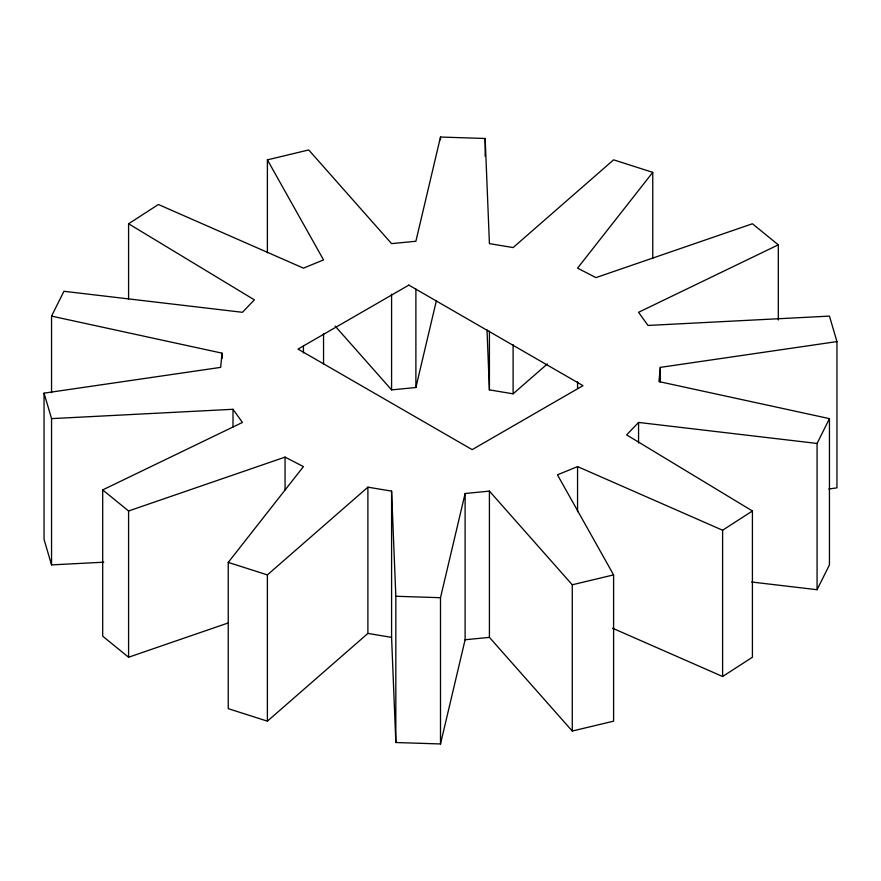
<?xml version="1.0" encoding="UTF-8"?>
<svg xmlns="http://www.w3.org/2000/svg" width="881" height="881" viewBox="0 0 881 881"><rect width="100%" height="100%" fill="white"/><g stroke="black" fill="none" stroke-linecap="round" stroke-linejoin="round"><path stroke-width="1.32" d="M51.55 392.662L51.55 316.114L222.045 353.16L220.668 367.377L44.05 393.157L44.05 539.414L51.55 564.886L103.782 562.199M267.395 252.792L267.395 159.846L308.735 149.957L391.582 243.63L415.887 241.251L440.5 137.04L485.167 138.482L489.418 243.63L513.105 247.572L613.605 159.846L652.755 172.346L577.562 268.143L595.941 277.625L752.418 223.763L778.308 244.83L638.56 312.303L647.998 325.452L829.45 316.114L836.95 341.586L660.332 367.377L658.955 381.583L829.45 418.629L829.45 564.886L817.072 589.708L751.658 582.011M335.132 326.069L391.582 389.887L415.887 387.508L436.392 300.663M44.05 393.157L51.55 418.629L233.002 409.291L242.44 422.44L102.692 489.913L128.582 510.98L285.059 457.118L303.438 466.6L228.245 562.408L228.245 708.654L267.395 721.154L267.395 574.897L367.895 487.171L391.582 491.113L391.582 637.37L395.833 742.518L440.5 743.96L440.5 597.703L465.113 493.492L489.418 491.113L572.265 584.786L572.265 731.043L613.605 721.154L613.605 574.897L557.453 474.837L577.562 466.6L722.607 530.241L752.418 510.98L626.633 434.895L638.56 422.44L817.072 443.451L829.45 418.629M440.5 743.96L465.113 639.749L465.113 493.492M51.55 316.114L63.928 291.292L242.44 312.303L254.367 299.848L128.582 223.763L158.393 204.502L303.438 268.143L323.547 259.906L267.395 159.846M486.995 329.802L489.418 389.887L513.105 393.829L547.299 363.985M267.395 721.154L367.895 633.428L367.895 487.171M612.57 628.219L722.607 676.498L752.418 657.237L752.418 510.98M102.692 489.913L102.692 636.17L128.582 657.237L228.157 622.966M572.265 584.786L613.605 574.897M828.801 489.032L836.95 487.843L836.95 341.586M465.113 639.749L489.418 637.37L572.265 731.043M391.582 491.113L395.833 596.261L440.5 597.703M367.895 633.428L391.582 637.37M228.245 562.408L267.395 574.897M817.072 443.451L817.072 589.708M778.308 244.83L778.308 320.001M722.607 530.241L722.607 676.498M660.332 367.377L660.332 382.409M652.755 172.346L652.755 258.452M638.56 422.44L638.56 442.945M577.562 381.594L577.562 388.433M577.562 466.6L577.562 511.707M513.105 344.625L513.105 393.829M489.418 331.113L489.418 389.887M489.418 491.113L489.418 637.37M485.167 138.482L485.167 156.256M440.5 137.04L440.5 139.771M415.887 289.089L415.887 387.508M395.833 596.261L395.833 742.518M391.582 294.21L391.582 389.887M323.547 333.723L323.547 363.787M303.438 346.057L303.438 352.885M285.059 457.118L285.059 489.924M233.002 409.291L233.002 427.065M222.045 353.16L222.045 358.633M128.582 223.763L128.582 298.934M128.582 510.98L128.582 657.237M51.55 418.629L51.55 564.886M408.839 285.103L298.009 349.085L472.161 449.64L582.991 385.658L408.839 285.103"/></g></svg>
